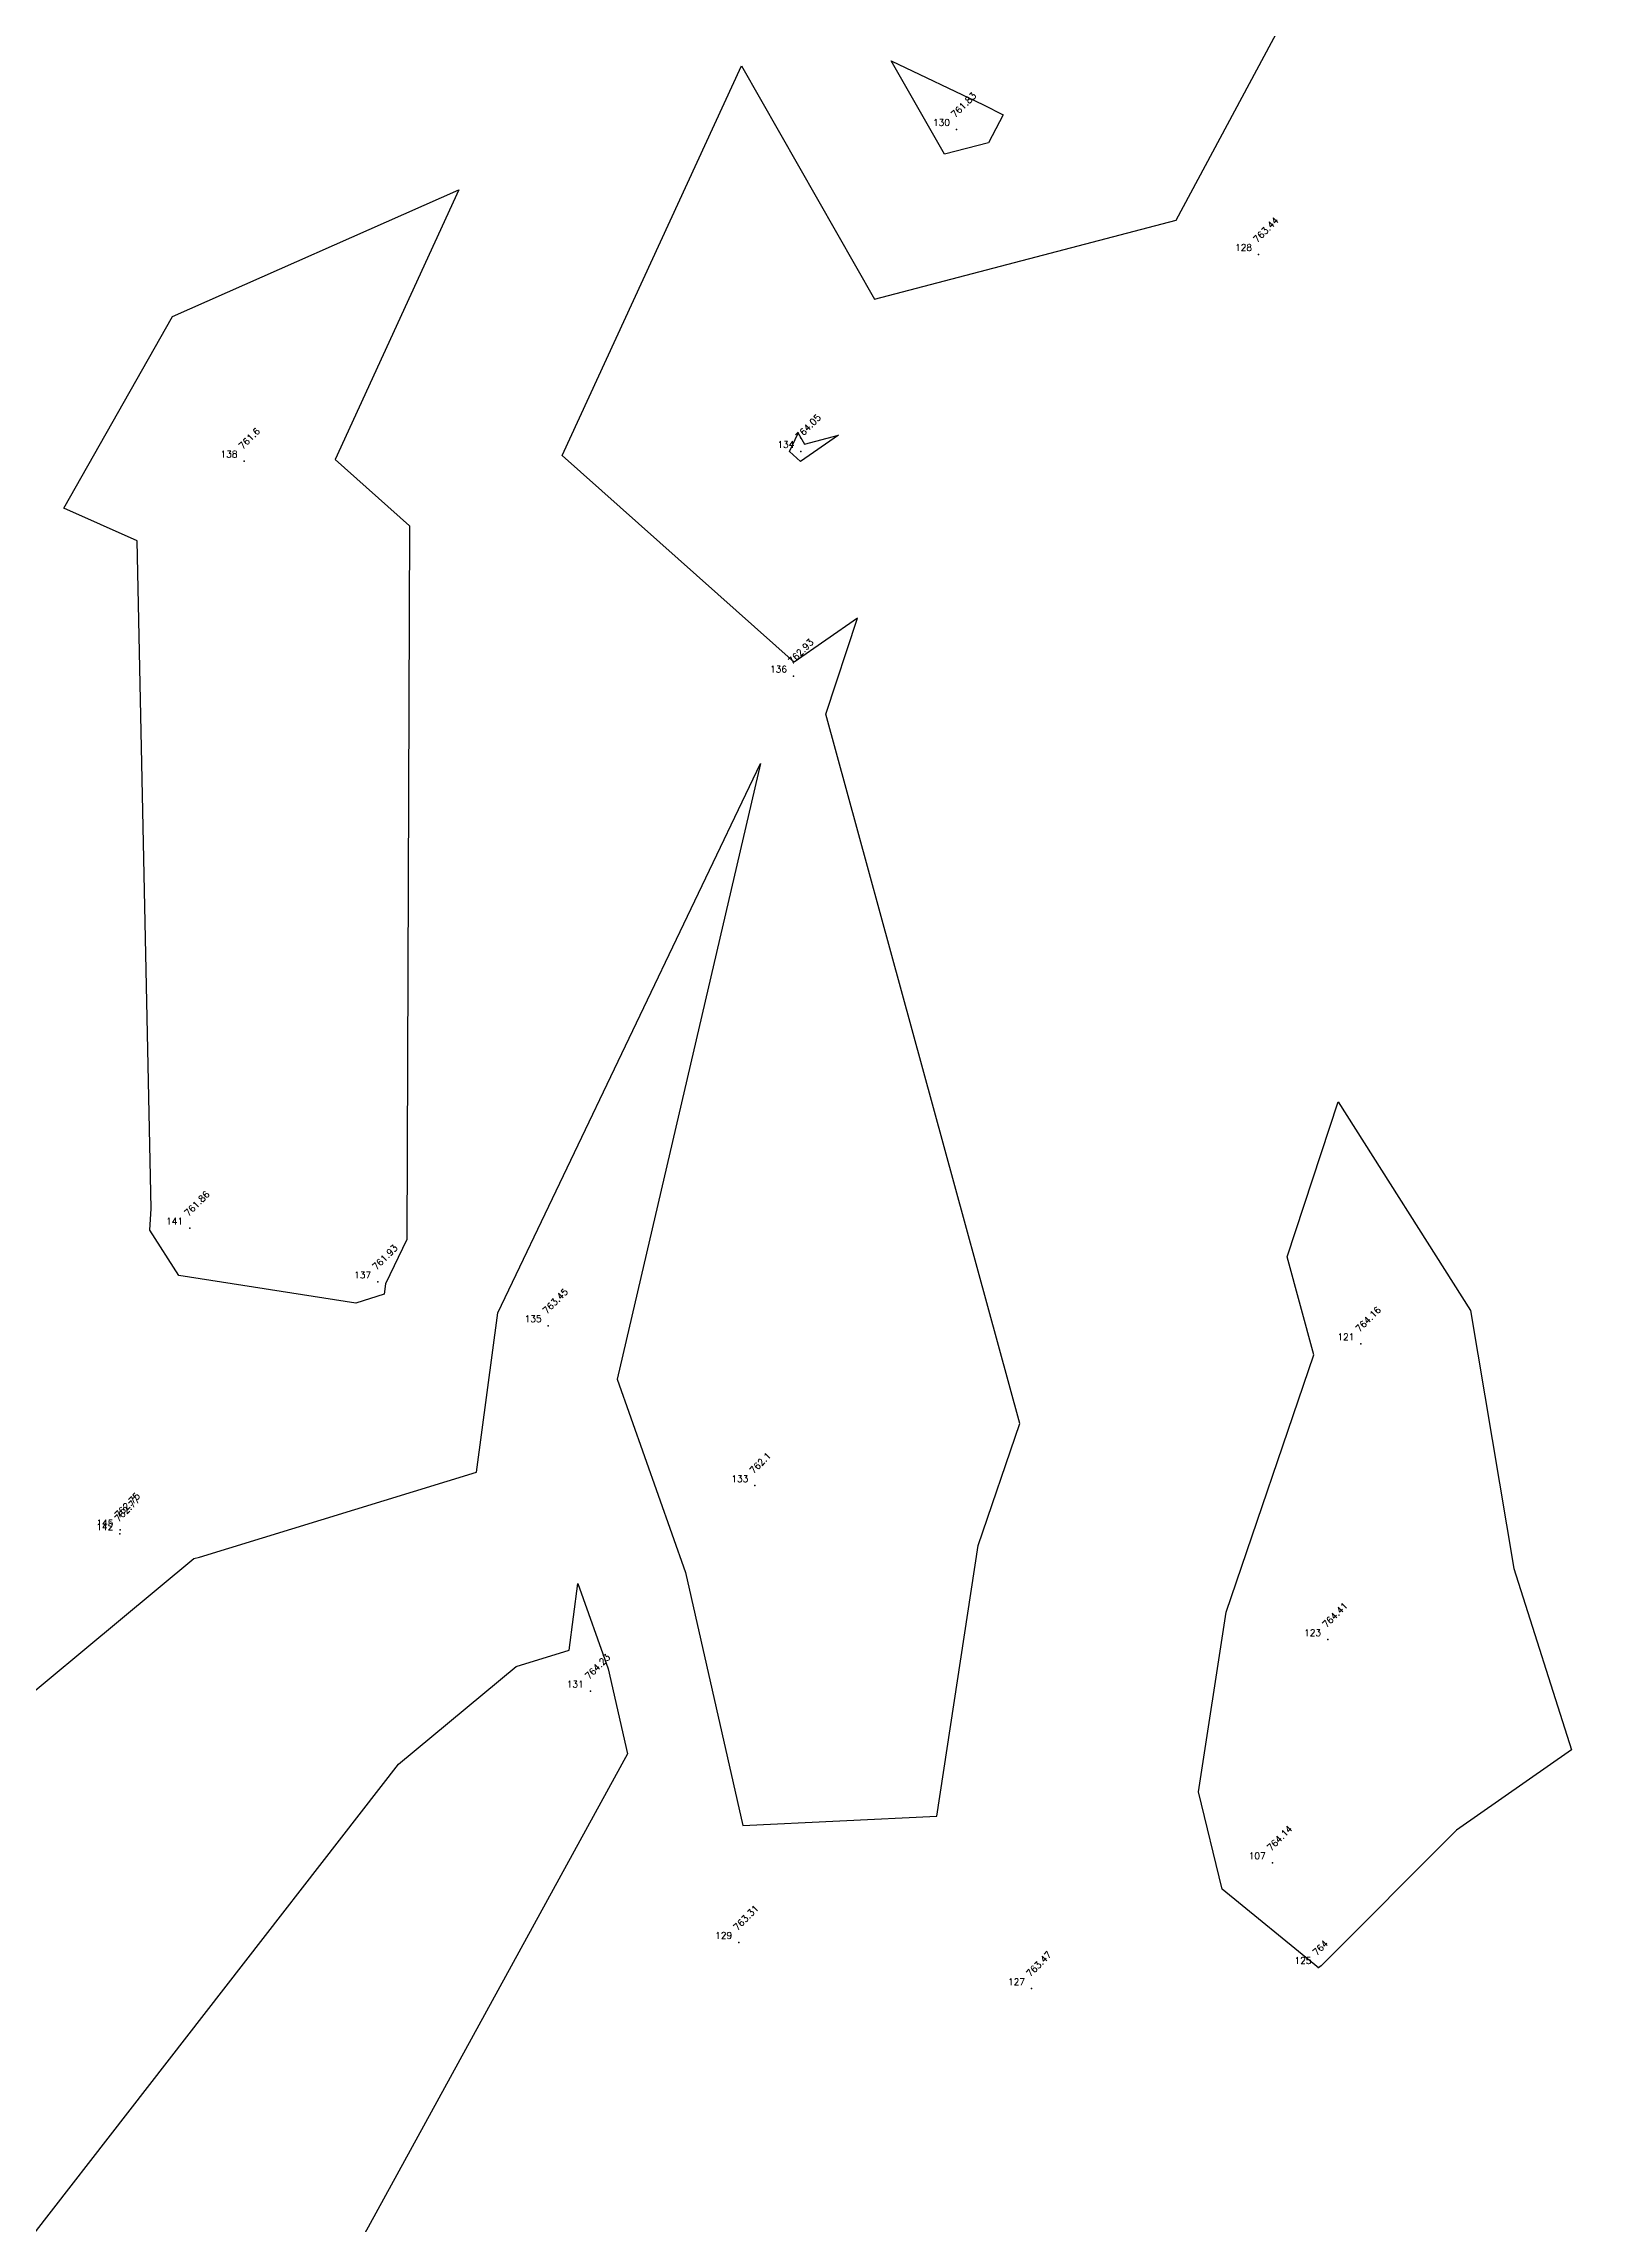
# Model space of a CAD drawing. Header units: millimetres. Extents: x 1625 to 2117, y 999 to 1266.
# Drawn here: x 1860.1 to 1918.8, y 1079 to 1161.7 of the extents above; entities that cross this region are included whole.
import ezdxf
from ezdxf.enums import TextEntityAlignment as Align

# ---------------------------------------------------------------- set-up
doc = ezdxf.new("R2010")
doc.units = ezdxf.units.MM
for name, color, linetype in [('CONTOUR', 4, 'Continuous'), ('Points', 7, 'Continuous'), ('Points-ELV', 6, 'Continuous'), ('Points-NUM', 4, 'Continuous'), ('Points-TXT', 3, 'Continuous')]:
    doc.layers.add(name, color=color, linetype=linetype)
doc.styles.add('ROMANS', font='romans.shx')

# ---------------------------------------------------------------- blocks, each defined once
blk = doc.blocks.new('POINTS')
at = {"layer": 'Points'}
blk.add_line((0, 0), (0, 0), dxfattribs=at)
blk.add_point((0, 0), dxfattribs=at)
at = {"layer": 'Points-ELV', "style": 'ROMANS'}
blk.add_attdef('ELEV', text='', height=1, rotation=45, dxfattribs=at).set_placement((0, 0), align=Align.BOTTOM_LEFT)
at = {"layer": 'Points-NUM', "style": 'ROMANS'}
blk.add_attdef('PTNUM', text='', height=1, dxfattribs=at).set_placement((0, 0), align=Align.BOTTOM_RIGHT)
at = {"layer": 'Points-TXT', "style": 'ROMANS'}
blk.add_attdef('DESC', text='', height=1, dxfattribs=at).set_placement((0, 0), align=Align.BOTTOM_RIGHT)

msp = doc.modelspace()

# ---------------------------------------------------------------- linework, layer by layer
at = {"layer": 'CONTOUR'}
for points, elevation in [([(1850.097, 1091.123), (1856.101, 1096.213), (1865.812, 1104.266), (1866.022, 1104.32), (1876.531, 1107.537), (1877.329, 1113.584), (1887.296, 1134.402), (1881.855, 1111.072), (1884.445, 1103.739), (1886.625, 1094.153), (1893.973, 1094.505), (1895.543, 1104.756), (1897.121, 1109.38), (1889.773, 1136.277), (1890.969, 1139.911), (1888.566, 1138.249), (1879.779, 1146.077), (1886.567, 1160.851), (1891.616, 1152.004), (1903.05, 1154.994), (1906.944, 1162.248)], 763), ([(1894.272, 1157.5), (1892.253, 1161.036), (1895.745, 1159.373), (1896.499, 1158.988), (1895.933, 1157.934), (1894.272, 1157.5)], 762), ([(1875.857, 1156.149), (1871.161, 1145.928), (1873.98, 1143.417), (1873.885, 1116.361), (1873.079, 1114.677), (1873.026, 1114.282), (1871.947, 1113.951), (1865.236, 1114.99), (1864.14, 1116.712), (1864.192, 1117.54), (1863.654, 1142.848), (1860.88, 1144.084), (1864.995, 1151.35), (1875.857, 1156.149)], 762), ([(1888.397, 1146.227), (1888.72, 1146.93), (1888.961, 1146.509), (1890.25, 1146.846), (1888.816, 1145.854), (1888.397, 1146.227)], 764), ([(1907.262, 1115.699), (1909.198, 1121.583), (1914.211, 1113.663), (1915.855, 1103.895), (1918.043, 1097.014), (1913.677, 1093.97), (1908.557, 1088.825), (1908.452, 1088.758), (1904.793, 1091.737), (1903.902, 1095.422), (1904.944, 1102.228), (1908.275, 1111.989), (1907.262, 1115.699)], 764), ([(1842.598, 1081.227), (1847.689, 1069.385), (1848.032, 1067.909), (1859.104, 1064.288), (1859.45, 1064.135), (1859.648, 1068.506), (1857.509, 1075.799), (1873.564, 1096.475), (1878.032, 1100.18), (1880.036, 1100.791), (1880.37, 1103.325), (1881.516, 1100.081), (1882.248, 1096.859), (1871.486, 1077.213), (1873.144, 1074.578), (1880.372, 1075.473), (1883.293, 1070.622), (1887.879, 1066.841), (1952.402, 1058.792)], 764)]:
    msp.add_lwpolyline(points, dxfattribs=dict(at, elevation=elevation))

# ---------------------------------------------------------------- block references
at = {"layer": 'Points', "linetype": 'Continuous'}
ref = msp.add_blockref('POINTS', (1894.723, 1158.434, 761.83), dxfattribs=at)
ref.add_attrib('PTNUM', '130', dxfattribs={"layer": 'Points-NUM', "height": 0.25, "style": 'ROMANS'}).set_placement((1894.473, 1158.496, 761.83), align=Align.BOTTOM_RIGHT)
ref.add_attrib('ELEV', '761.83', dxfattribs={"layer": 'Points-ELV', "height": 0.25, "rotation": 45, "style": 'ROMANS'}).set_placement((1894.723, 1158.809, 761.83), align=Align.BOTTOM_LEFT)
ref = msp.add_blockref('POINTS', (1906.181, 1153.7, 763.44), dxfattribs=at)
ref.add_attrib('PTNUM', '128', dxfattribs={"layer": 'Points-NUM', "height": 0.25, "style": 'ROMANS'}).set_placement((1905.931, 1153.763, 763.44), align=Align.BOTTOM_RIGHT)
ref.add_attrib('ELEV', '763.44', dxfattribs={"layer": 'Points-ELV', "height": 0.25, "rotation": 45, "style": 'ROMANS'}).set_placement((1906.181, 1154.075, 763.44), align=Align.BOTTOM_LEFT)
ref = msp.add_blockref('POINTS', (1888.828, 1146.234, 764.05), dxfattribs=at)
ref.add_attrib('PTNUM', '134', dxfattribs={"layer": 'Points-NUM', "height": 0.25, "style": 'ROMANS'}).set_placement((1888.578, 1146.296, 764.05), align=Align.BOTTOM_RIGHT)
ref.add_attrib('ELEV', '764.05', dxfattribs={"layer": 'Points-ELV', "height": 0.25, "rotation": 45, "style": 'ROMANS'}).set_placement((1888.828, 1146.609, 764.05), align=Align.BOTTOM_LEFT)
ref = msp.add_blockref('POINTS', (1867.714, 1145.868, 761.6), dxfattribs=at)
ref.add_attrib('PTNUM', '138', dxfattribs={"layer": 'Points-NUM', "height": 0.25, "style": 'ROMANS'}).set_placement((1867.464, 1145.93, 761.6), align=Align.BOTTOM_RIGHT)
ref.add_attrib('ELEV', '761.6', dxfattribs={"layer": 'Points-ELV', "height": 0.25, "rotation": 45, "style": 'ROMANS'}).set_placement((1867.714, 1146.243, 761.6), align=Align.BOTTOM_LEFT)
ref = msp.add_blockref('POINTS', (1888.549, 1137.717, 762.93), dxfattribs=at)
ref.add_attrib('PTNUM', '136', dxfattribs={"layer": 'Points-NUM', "height": 0.25, "style": 'ROMANS'}).set_placement((1888.299, 1137.78, 762.93), align=Align.BOTTOM_RIGHT)
ref.add_attrib('ELEV', '762.93', dxfattribs={"layer": 'Points-ELV', "height": 0.25, "rotation": 45, "style": 'ROMANS'}).set_placement((1888.549, 1138.092, 762.93), align=Align.BOTTOM_LEFT)
ref = msp.add_blockref('POINTS', (1865.651, 1116.789, 761.86), dxfattribs=at)
ref.add_attrib('PTNUM', '141', dxfattribs={"layer": 'Points-NUM', "height": 0.25, "style": 'ROMANS'}).set_placement((1865.401, 1116.851, 761.86), align=Align.BOTTOM_RIGHT)
ref.add_attrib('ELEV', '761.86', dxfattribs={"layer": 'Points-ELV', "height": 0.25, "rotation": 45, "style": 'ROMANS'}).set_placement((1865.651, 1117.164, 761.86), align=Align.BOTTOM_LEFT)
ref = msp.add_blockref('POINTS', (1872.781, 1114.754, 761.93), dxfattribs=at)
ref.add_attrib('PTNUM', '137', dxfattribs={"layer": 'Points-NUM', "height": 0.25, "style": 'ROMANS'}).set_placement((1872.531, 1114.816, 761.93), align=Align.BOTTOM_RIGHT)
ref.add_attrib('ELEV', '761.93', dxfattribs={"layer": 'Points-ELV', "height": 0.25, "rotation": 45, "style": 'ROMANS'}).set_placement((1872.781, 1115.129, 761.93), align=Align.BOTTOM_LEFT)
ref = msp.add_blockref('POINTS', (1879.241, 1113.092, 763.45), dxfattribs=at)
ref.add_attrib('PTNUM', '135', dxfattribs={"layer": 'Points-NUM', "height": 0.25, "style": 'ROMANS'}).set_placement((1878.991, 1113.155, 763.45), align=Align.BOTTOM_RIGHT)
ref.add_attrib('ELEV', '763.45', dxfattribs={"layer": 'Points-ELV', "height": 0.25, "rotation": 45, "style": 'ROMANS'}).set_placement((1879.241, 1113.467, 763.45), align=Align.BOTTOM_LEFT)
ref = msp.add_blockref('POINTS', (1910.06, 1112.407, 764.16), dxfattribs=at)
ref.add_attrib('PTNUM', '121', dxfattribs={"layer": 'Points-NUM', "height": 0.25, "style": 'ROMANS'}).set_placement((1909.81, 1112.469, 764.16), align=Align.BOTTOM_RIGHT)
ref.add_attrib('ELEV', '764.16', dxfattribs={"layer": 'Points-ELV', "height": 0.25, "rotation": 45, "style": 'ROMANS'}).set_placement((1910.06, 1112.782, 764.16), align=Align.BOTTOM_LEFT)
ref = msp.add_blockref('POINTS', (1887.082, 1107.031, 762.1), dxfattribs=at)
ref.add_attrib('PTNUM', '133', dxfattribs={"layer": 'Points-NUM', "height": 0.25, "style": 'ROMANS'}).set_placement((1886.832, 1107.093, 762.1), align=Align.BOTTOM_RIGHT)
ref.add_attrib('ELEV', '762.1', dxfattribs={"layer": 'Points-ELV', "height": 0.25, "rotation": 45, "style": 'ROMANS'}).set_placement((1887.082, 1107.406, 762.1), align=Align.BOTTOM_LEFT)
ref = msp.add_blockref('POINTS', (1863.002, 1105.206, 762.77), dxfattribs=at)
ref.add_attrib('PTNUM', '142', dxfattribs={"layer": 'Points-NUM', "height": 0.25, "style": 'ROMANS'}).set_placement((1862.752, 1105.268, 762.77), align=Align.BOTTOM_RIGHT)
ref.add_attrib('ELEV', '762.77', dxfattribs={"layer": 'Points-ELV', "height": 0.25, "rotation": 45, "style": 'ROMANS'}).set_placement((1863.002, 1105.581, 762.77), align=Align.BOTTOM_LEFT)
ref = msp.add_blockref('POINTS', (1863.01, 1105.352, 762.75), dxfattribs=at)
ref.add_attrib('PTNUM', '145', dxfattribs={"layer": 'Points-NUM', "height": 0.25, "style": 'ROMANS'}).set_placement((1862.76, 1105.415, 762.75), align=Align.BOTTOM_RIGHT)
ref.add_attrib('ELEV', '762.75', dxfattribs={"layer": 'Points-ELV', "height": 0.25, "rotation": 45, "style": 'ROMANS'}).set_placement((1863.01, 1105.727, 762.75), align=Align.BOTTOM_LEFT)
ref = msp.add_blockref('POINTS', (1908.799, 1101.192, 764.41), dxfattribs=at)
ref.add_attrib('PTNUM', '123', dxfattribs={"layer": 'Points-NUM', "height": 0.25, "style": 'ROMANS'}).set_placement((1908.549, 1101.255, 764.41), align=Align.BOTTOM_RIGHT)
ref.add_attrib('ELEV', '764.41', dxfattribs={"layer": 'Points-ELV', "height": 0.25, "rotation": 45, "style": 'ROMANS'}).set_placement((1908.799, 1101.567, 764.41), align=Align.BOTTOM_LEFT)
ref = msp.add_blockref('POINTS', (1880.842, 1099.24, 764.23), dxfattribs=at)
ref.add_attrib('PTNUM', '131', dxfattribs={"layer": 'Points-NUM', "height": 0.25, "style": 'ROMANS'}).set_placement((1880.592, 1099.303, 764.23), align=Align.BOTTOM_RIGHT)
ref.add_attrib('ELEV', '764.23', dxfattribs={"layer": 'Points-ELV', "height": 0.25, "rotation": 45, "style": 'ROMANS'}).set_placement((1880.842, 1099.615, 764.23), align=Align.BOTTOM_LEFT)
ref = msp.add_blockref('POINTS', (1906.7, 1092.734, 764.14), dxfattribs=at)
ref.add_attrib('PTNUM', '107', dxfattribs={"layer": 'Points-NUM', "height": 0.25, "style": 'ROMANS'}).set_placement((1906.45, 1092.796, 764.14), align=Align.BOTTOM_RIGHT)
ref.add_attrib('ELEV', '764.14', dxfattribs={"layer": 'Points-ELV', "height": 0.25, "rotation": 45, "style": 'ROMANS'}).set_placement((1906.7, 1093.109, 764.14), align=Align.BOTTOM_LEFT)
ref = msp.add_blockref('POINTS', (1886.468, 1089.717, 763.31), dxfattribs=at)
ref.add_attrib('PTNUM', '129', dxfattribs={"layer": 'Points-NUM', "height": 0.25, "style": 'ROMANS'}).set_placement((1886.218, 1089.78, 763.31), align=Align.BOTTOM_RIGHT)
ref.add_attrib('ELEV', '763.31', dxfattribs={"layer": 'Points-ELV', "height": 0.25, "rotation": 45, "style": 'ROMANS'}).set_placement((1886.468, 1090.092, 763.31), align=Align.BOTTOM_LEFT)
ref = msp.add_blockref('POINTS', (1908.434, 1088.764, 764), dxfattribs=at)
ref.add_attrib('PTNUM', '125', dxfattribs={"layer": 'Points-NUM', "height": 0.25, "style": 'ROMANS'}).set_placement((1908.184, 1088.826, 764), align=Align.BOTTOM_RIGHT)
ref.add_attrib('ELEV', '764', dxfattribs={"layer": 'Points-ELV', "height": 0.25, "rotation": 45, "style": 'ROMANS'}).set_placement((1908.434, 1089.139, 764), align=Align.BOTTOM_LEFT)
ref = msp.add_blockref('POINTS', (1897.572, 1087.964, 763.47), dxfattribs=at)
ref.add_attrib('PTNUM', '127', dxfattribs={"layer": 'Points-NUM', "height": 0.25, "style": 'ROMANS'}).set_placement((1897.322, 1088.026, 763.47), align=Align.BOTTOM_RIGHT)
ref.add_attrib('ELEV', '763.47', dxfattribs={"layer": 'Points-ELV', "height": 0.25, "rotation": 45, "style": 'ROMANS'}).set_placement((1897.572, 1088.339, 763.47), align=Align.BOTTOM_LEFT)

doc.saveas('drawing.dxf')
